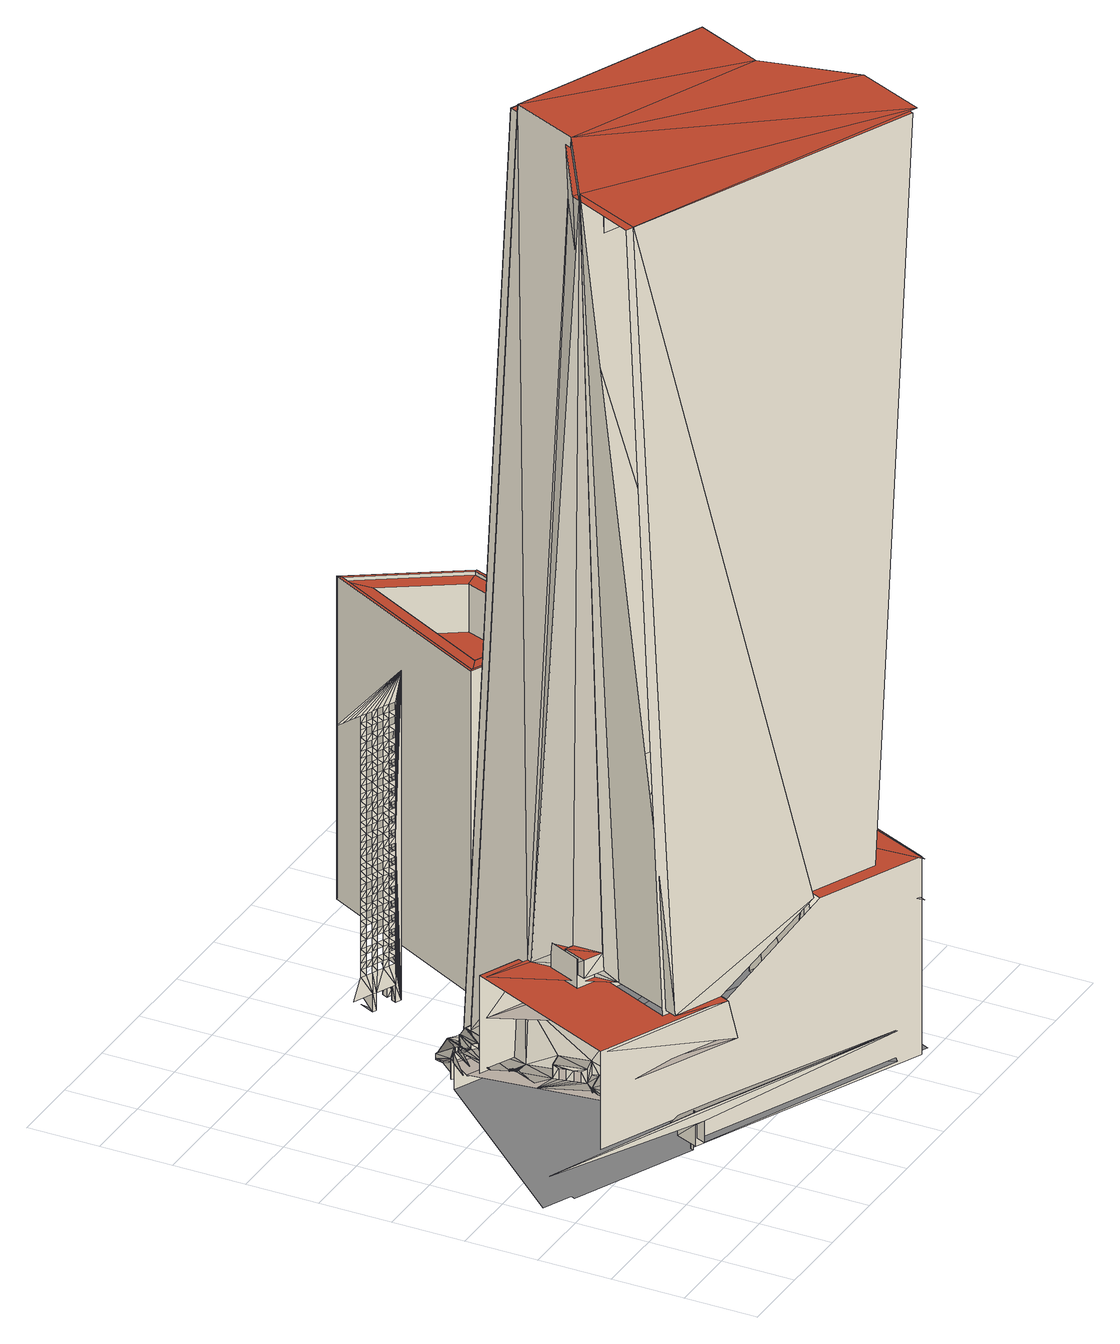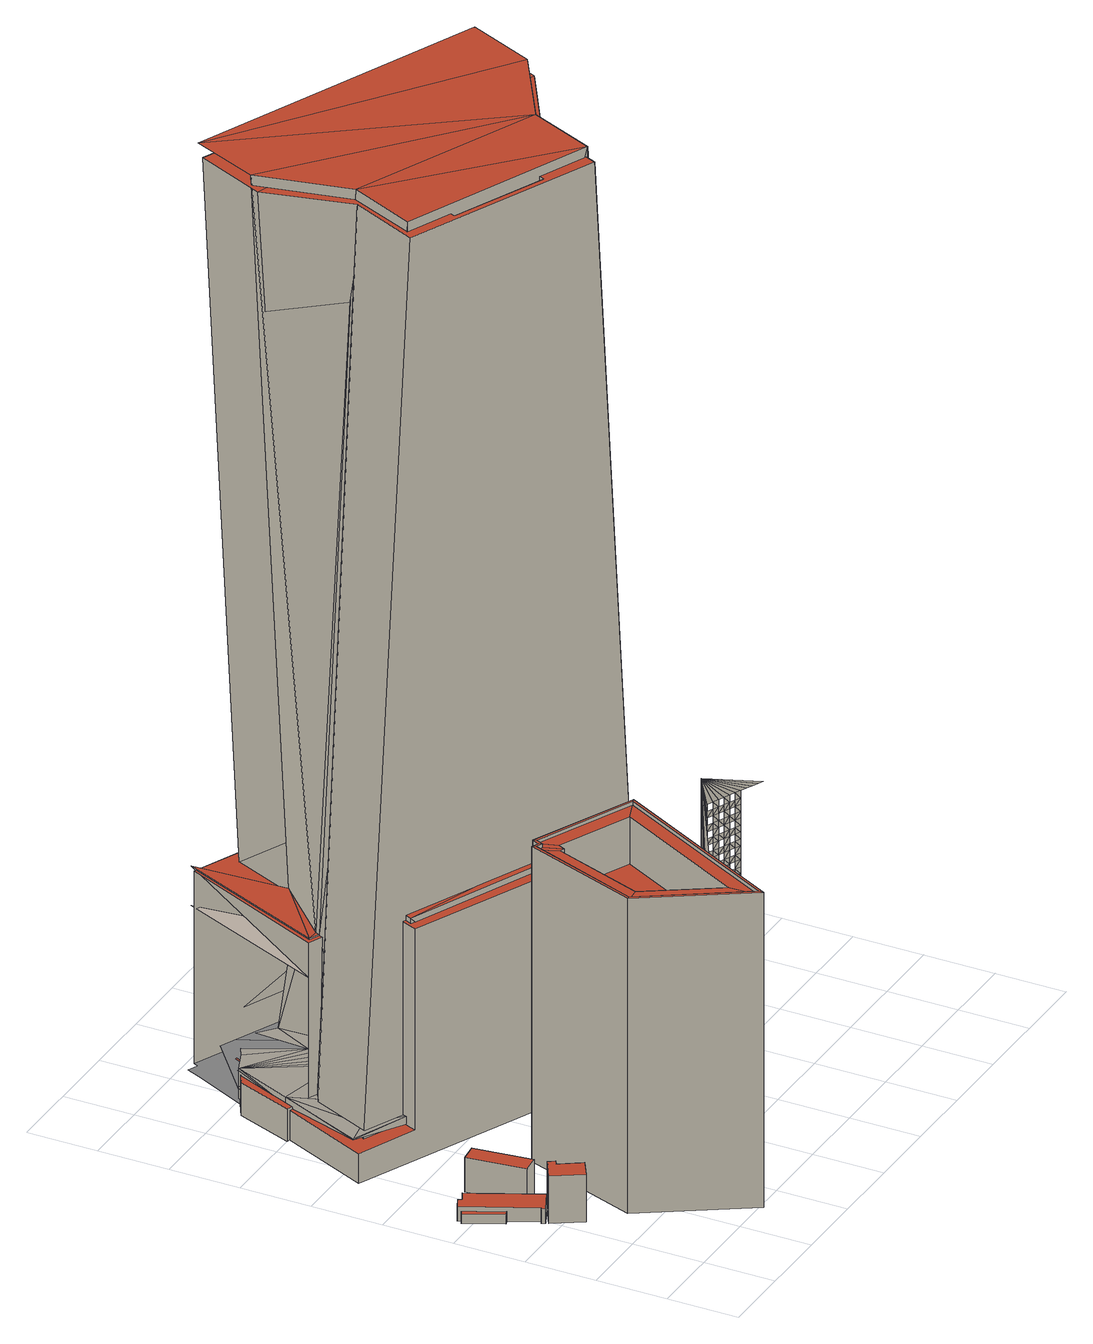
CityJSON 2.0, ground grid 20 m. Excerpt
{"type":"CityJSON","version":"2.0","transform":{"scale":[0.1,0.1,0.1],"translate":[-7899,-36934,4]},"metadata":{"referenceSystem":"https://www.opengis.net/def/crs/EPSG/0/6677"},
"CityObjects":{
"building1":{"type":"Building","attributes":{"class":9999,"usage":403,"measuredHeight":264.6,"storeysAboveGround":49,"storeysBelowGround":4,"prefecture":13,"city":13103,"footprintArea":6865.78,"fireproofType":1001,"coverageRatio":80,"floorAreaRatio":600,"surveyYear":2021,"urbanPlanType":21,"areaClassificationType":22,"landUseType":212,"districts":"10","detailedUsage":"1241","floodRisk_description":10,"floodRisk_rank":1,"floodRisk_depth":0.01,"floodRisk_adminType":2,"floodRisk_scale":2,"meshCode":"53394509"},"geometry":[{"type":"MultiSurface","lod":"2","boundaries":[[[0,1,2]],[[3,2,4]],[[5,6,7]],[[8,6,5]],[[9,10,11]],[[12,13,10]],[[14,15,16,17]],[[5,18,19]],[[12,10,9]],[[1,20,21]],[[22,23,24]],[[23,22,21]],[[23,25,24]],[[23,26,25]],[[23,27,26]],[[23,28,27]],[[23,29,28]],[[23,30,29]],[[23,31,30]],[[32,1,21]],[[33,34,35]],[[36,37,38]],[[39,36,38]],[[40,41,42]],[[40,42,43]],[[44,36,39]],[[40,43,45]],[[40,45,46]],[[39,47,44]],[[40,46,37]],[[48,47,39]],[[40,37,36]],[[48,49,47]],[[40,36,44]],[[50,49,48]],[[40,44,47]],[[51,49,50]],[[52,49,51]],[[40,47,49]],[[53,52,51]],[[40,49,52]],[[54,52,53]],[[40,52,54]],[[55,54,53]],[[13,56,57]],[[40,54,55]],[[55,31,23]],[[58,59,60]],[[34,4,61]],[[40,59,58]],[[60,62,63]],[[64,65,66]],[[60,67,62]],[[65,64,68]],[[68,64,69]],[[60,70,67]],[[69,63,68]],[[60,71,70]],[[68,63,72]],[[71,60,73]],[[63,62,72]],[[72,62,74]],[[60,59,73]],[[75,76,34]],[[62,67,74]],[[74,67,77]],[[20,23,21]],[[20,40,55]],[[67,70,77]],[[77,70,78]],[[70,71,78]],[[78,71,79]],[[71,80,79]],[[20,1,81]],[[2,1,32]],[[73,80,71]],[[80,73,82]],[[82,73,59]],[[77,83,84]],[[85,86,87]],[[83,77,78]],[[83,78,79]],[[83,79,80]],[[83,80,82]],[[20,55,23]],[[88,59,40]],[[89,84,83]],[[33,35,90]],[[89,91,84]],[[91,92,84]],[[90,35,93]],[[92,94,84]],[[94,95,84]],[[8,87,86]],[[88,40,20]],[[96,93,97]],[[97,98,96]],[[35,99,93]],[[82,59,100]],[[101,102,83]],[[83,102,89]],[[102,101,103]],[[104,95,105]],[[103,92,91]],[[103,101,106]],[[83,82,100]],[[103,107,92]],[[103,106,107]],[[107,106,108]],[[108,95,94]],[[108,106,95]],[[93,109,97]],[[90,93,96]],[[109,98,97]],[[98,90,96]],[[110,111,112,113,114,115,116,117,118,119,120,121]],[[99,35,122]],[[59,88,123]],[[124,125,105]],[[83,126,101]],[[88,20,81]],[[100,59,123]],[[101,127,106]],[[128,129,130]],[[131,129,128]],[[129,131,130]],[[128,124,132]],[[133,131,128]],[[130,131,134]],[[135,136,115,114]],[[128,132,137]],[[138,133,128]],[[139,124,105]],[[131,133,134]],[[139,132,124]],[[134,133,140]],[[128,137,141]],[[142,138,128]],[[106,127,95]],[[143,128,141]],[[144,142,128]],[[145,132,139]],[[133,138,140]],[[128,143,146]],[[147,144,128]],[[137,132,145]],[[140,138,148]],[[128,146,149]],[[150,147,128]],[[151,128,149]],[[152,150,128]],[[137,145,153]],[[151,154,128]],[[154,152,128]],[[138,155,148]],[[137,153,141]],[[142,155,138]],[[141,153,143]],[[142,144,155]],[[143,153,156]],[[155,144,157]],[[156,158,143]],[[144,147,157]],[[143,158,146]],[[157,147,159]],[[83,100,160]],[[146,158,161]],[[147,150,159]],[[146,161,149]],[[159,150,162]],[[163,149,161]],[[150,152,162]],[[164,165,81]],[[151,149,163]],[[162,152,166]],[[167,33,122]],[[168,151,163]],[[152,168,166]],[[154,151,168]],[[169,116,115,136]],[[154,168,152]],[[160,126,83]],[[170,33,90]],[[93,99,109]],[[126,88,81]],[[105,95,171]],[[13,172,173]],[[109,170,98]],[[101,126,127]],[[170,90,98]],[[75,34,61]],[[123,88,126]],[[171,139,105]],[[139,171,145]],[[145,171,153]],[[171,148,155]],[[171,156,153]],[[171,155,157]],[[99,170,109]],[[95,127,174]],[[171,158,156]],[[171,157,159]],[[171,161,158]],[[171,159,162]],[[123,160,100]],[[171,163,161]],[[171,162,166]],[[171,168,163]],[[171,166,168]],[[175,13,12]],[[160,123,126]],[[171,95,174]],[[85,87,21]],[[165,126,81]],[[165,164,176]],[[33,170,122]],[[167,122,177]],[[176,164,177]],[[178,179,180]],[[181,110,121,182,16,15,183,184]],[[185,180,148]],[[122,170,99]],[[127,126,165]],[[174,127,171]],[[186,187,169,136,135]],[[35,76,188]],[[119,189,190,120]],[[35,191,122]],[[178,192,179]],[[193,194,195]],[[127,165,171]],[[193,192,196]],[[186,135,114,113,197,198]],[[199,200,201]],[[202,199,201]],[[203,195,194]],[[185,148,171]],[[192,178,196]],[[176,171,165]],[[180,204,178]],[[205,193,196]],[[169,187,117,116]],[[205,194,193]],[[12,206,175]],[[207,205,196]],[[180,185,204]],[[178,207,196]],[[207,208,205]],[[208,209,205]],[[209,210,205]],[[210,211,205]],[[211,194,205]],[[200,202,201]],[[212,202,200]],[[207,178,208]],[[208,178,213]],[[213,214,208]],[[208,214,209]],[[215,216,217]],[[209,214,210]],[[210,214,218]],[[218,219,210]],[[210,219,220]],[[220,211,210]],[[221,216,203]],[[217,216,222]],[[203,194,223]],[[220,219,224]],[[211,220,224]],[[194,211,225]],[[226,32,21]],[[227,202,212]],[[215,227,212]],[[223,221,203]],[[222,216,221]],[[224,219,225]],[[225,211,224]],[[223,194,225]],[[204,213,178]],[[213,204,214]],[[214,204,218]],[[218,204,219]],[[228,221,223]],[[219,204,225]],[[215,229,227]],[[225,204,223]],[[223,230,228]],[[227,229,231]],[[223,204,230]],[[231,229,232]],[[233,231,232]],[[234,235,236,237]],[[229,238,232]],[[229,239,238]],[[240,230,204]],[[238,233,232]],[[185,240,204]],[[241,242,240]],[[191,177,122]],[[243,221,228]],[[176,244,171]],[[241,240,185]],[[242,241,245]],[[198,118,117,187,186]],[[217,222,246]],[[244,176,177]],[[221,247,222]],[[248,215,217]],[[230,249,228]],[[185,171,250]],[[215,248,229]],[[175,206,202]],[[251,230,240]],[[240,242,251]],[[239,252,238]],[[238,253,233]],[[254,239,229]],[[255,242,245]],[[249,243,228]],[[221,243,247]],[[256,241,185]],[[257,258,259,260,261]],[[245,241,262]],[[13,175,172]],[[222,247,246]],[[251,249,230]],[[217,246,263]],[[175,202,227]],[[250,171,244]],[[242,255,251]],[[252,253,238]],[[172,227,231]],[[248,217,263]],[[264,252,239]],[[233,172,231]],[[255,245,265]],[[112,111,266,267,268,269,270]],[[248,254,229]],[[254,264,239]],[[271,243,249]],[[262,241,256]],[[245,262,265]],[[247,243,272]],[[271,272,243]],[[185,250,256]],[[273,274,235,234]],[[249,251,271]],[[275,247,272]],[[272,271,275]],[[259,258,189,119,118,198,276,277]],[[264,253,252]],[[264,278,253]],[[279,233,253]],[[255,265,280]],[[281,173,172]],[[278,264,282]],[[282,264,254]],[[250,262,256]],[[191,35,188]],[[265,262,283]],[[177,191,284]],[[251,285,271]],[[286,262,250]],[[283,262,286]],[[265,283,280]],[[247,275,287]],[[275,271,287]],[[280,286,250]],[[283,286,280]],[[250,244,280]],[[177,284,244]],[[288,260,259,277]],[[237,236,289,290]],[[175,227,172]],[[247,291,246]],[[287,271,285]],[[172,233,279]],[[285,251,292]],[[255,293,251]],[[246,291,263]],[[247,287,294]],[[280,244,295]],[[278,296,253]],[[293,255,280]],[[291,248,263]],[[282,296,278]],[[254,297,282]],[[298,254,248]],[[292,287,285]],[[292,251,299]],[[294,287,292]],[[247,294,298]],[[300,279,253]],[[301,295,244]],[[295,293,280]],[[247,298,291]],[[293,299,251]],[[300,253,296]],[[244,302,301]],[[298,248,291]],[[294,292,303]],[[296,282,297]],[[235,197,270,269,304,305,306,307,289,236]],[[297,254,298]],[[302,244,284]],[[308,309,295]],[[277,310,311,288]],[[312,172,279]],[[309,299,295]],[[309,313,279]],[[292,299,303]],[[309,279,314]],[[301,308,295]],[[294,303,315]],[[295,299,293]],[[315,298,294]],[[308,313,309]],[[279,300,314]],[[313,312,279]],[[309,314,299]],[[302,308,301]],[[316,172,312]],[[303,314,300]],[[303,300,315]],[[303,299,314]],[[315,300,296]],[[317,308,302]],[[297,315,296]],[[317,313,308]],[[315,297,298]],[[313,316,312]],[[290,289,307,318]],[[316,313,317]],[[319,320,274,273]],[[321,322,323,183,15,14,324,325,326,261,260,288,311,327,328,329,330,331,332,333]],[[311,310,334,335,327]],[[284,191,336]],[[337,338,320,319,339]],[[318,307,306,340]],[[341,339,319,273,234,237,290,318,340,342,343,344,345,346,347]],[[348,191,188]],[[281,172,349]],[[305,304,350,351,276,198,197,235,274,320,338,352,353,354]],[[355,356,341,357]],[[357,341,347,358]],[[359,360,361]],[[302,284,362]],[[363,172,316]],[[340,306,305,342]],[[191,348,336]],[[364,360,359]],[[302,365,317]],[[366,359,361]],[[367,361,360]],[[368,367,360]],[[317,365,316]],[[369,359,366]],[[355,357,358,370]],[[361,367,366]],[[181,184,371,372,373,374,268,267]],[[346,345,375,337,339,341,356]],[[369,366,376]],[[369,377,359]],[[376,366,367]],[[377,364,359]],[[370,346,356,355]],[[378,369,376]],[[379,376,367]],[[379,367,380]],[[381,376,379]],[[358,347,346,370]],[[349,172,382]],[[375,352,338,337]],[[377,369,378]],[[383,376,381]],[[342,305,354,343]],[[384,385,367]],[[343,354,353,344]],[[383,381,386]],[[387,284,336]],[[378,376,388]],[[383,388,376]],[[383,386,389]],[[364,390,391]],[[392,393,394]],[[380,367,395]],[[378,388,396]],[[335,334,397,398]],[[399,378,396]],[[386,380,395]],[[400,388,383]],[[399,377,378]],[[396,388,401]],[[401,399,396]],[[401,400,402]],[[385,395,367]],[[400,401,388]],[[389,386,395]],[[172,403,382]],[[404,405,406,397,334,310,277,276,351]],[[407,364,377]],[[403,172,408]],[[402,389,395]],[[350,304,374,373]],[[409,348,393]],[[344,353,352,375,345]],[[402,395,401]],[[387,362,284]],[[408,172,363]],[[302,362,365]],[[348,409,336]],[[316,365,363]],[[392,394,390]],[[399,410,377]],[[401,411,399]],[[407,390,364]],[[392,409,393]],[[412,413,332,331]],[[401,395,414]],[[415,349,382]],[[336,409,416]],[[377,410,407]],[[372,417,418,350,373]],[[419,420,395]],[[421,420,419]],[[420,421,422]],[[415,423,422]],[[387,336,416]],[[411,410,399]],[[414,411,401]],[[424,425,426,427,418,417,428,429,430,431,432,413,412]],[[398,433,434,328,327,335]],[[435,415,382]],[[409,392,416]],[[390,407,436]],[[416,392,436]],[[395,420,414]],[[423,420,422]],[[423,415,435]],[[410,436,407]],[[392,390,436]],[[424,412,331,330]],[[371,428,417,372]],[[437,435,382]],[[403,437,382]],[[438,435,437]],[[439,437,403]],[[440,438,437]],[[440,437,439]],[[423,435,420]],[[441,416,436]],[[420,435,438]],[[442,439,403]],[[440,439,442]],[[387,416,441]],[[410,441,436]],[[408,443,444]],[[445,362,446]],[[447,442,403]],[[351,350,418,427,448,404]],[[449,440,442]],[[329,450,451,425,424,330]],[[452,403,408]],[[453,408,444]],[[363,443,408]],[[445,365,362]],[[441,410,411]],[[441,362,387]],[[425,451,454,426]],[[411,414,441]],[[449,442,447]],[[447,403,455]],[[438,456,420]],[[443,363,457]],[[458,440,449]],[[363,445,457]],[[362,441,446]],[[456,438,440]],[[365,445,363]],[[455,403,459]],[[408,453,452]],[[441,445,446]],[[426,454,448,427]],[[456,444,443]],[[460,403,452]],[[397,406,433,398]],[[458,456,440]],[[459,403,461]],[[453,444,456]],[[420,462,414]],[[460,463,403]],[[464,458,455]],[[461,403,463]],[[464,455,459]],[[450,434,433,406,405,454,451]],[[464,456,458]],[[462,443,457]],[[457,445,462]],[[453,456,465]],[[465,463,460]],[[448,454,405,404]],[[466,456,464]],[[467,441,414]],[[420,456,462]],[[463,466,461]],[[463,465,456]],[[466,463,456]],[[441,467,445]],[[456,443,462]],[[434,450,329,328]],[[414,462,467]],[[462,445,467]]],"semantics":{"surfaces":[{"type":"OuterCeilingSurface"},{"type":"WallSurface"},{"type":"OuterFloorSurface"},{"type":"RoofSurface"},{"type":"GroundSurface"}],"values":[0,1,1,1,1,0,1,1,1,1,2,2,2,2,2,2,2,2,2,1,1,1,1,2,2,1,2,2,1,2,1,2,1,2,1,2,1,1,2,1,2,1,2,1,1,1,2,2,3,2,2,1,2,1,1,2,1,2,1,2,1,1,2,1,1,1,1,1,1,1,1,1,1,1,0,1,1,1,2,2,2,2,2,2,1,2,2,1,2,2,1,2,2,1,2,1,1,1,1,1,1,1,2,1,1,2,1,1,1,1,1,3,1,1,0,3,1,2,1,1,1,1,2,1,2,1,2,2,1,1,2,2,1,1,1,1,2,2,1,2,2,1,1,2,2,1,1,2,2,2,2,1,2,2,1,1,1,1,1,1,1,1,1,1,1,2,1,1,1,1,1,1,0,1,1,3,1,1,1,1,1,1,1,3,1,2,1,1,2,0,1,1,2,2,2,2,2,2,1,1,2,2,2,2,1,2,2,2,2,0,1,2,2,1,0,1,3,1,1,1,2,1,1,1,3,3,1,1,1,1,1,2,1,1,0,2,2,1,1,2,2,1,1,0,2,2,1,2,2,2,2,1,1,1,1,1,1,1,2,1,1,1,1,2,1,2,2,1,2,1,1,1,1,1,2,1,1,2,2,2,2,2,1,2,1,2,2,1,2,1,4,1,1,1,1,1,1,2,1,1,1,1,2,1,2,1,2,2,2,2,1,0,1,2,0,1,0,2,2,1,1,1,2,1,2,1,2,0,2,2,1,1,2,0,4,2,1,1,0,2,1,2,1,2,2,1,1,1,2,1,1,1,4,2,4,1,1,1,3,2,1,1,1,2,2,1,2,1,1,2,1,1,1,1,2,2,4,1,2,2,1,2,4,2,2,4,1,1,2,1,2,1,4,2,2,2,2,4,1,2,2,4,3,1,1,2,1,4,2,1,1,1,2,2,2,1,2,4,1,1,1,4,1,1,1,1,1,1,1,1,1,1,1,1,4,1,3,1,1,3,3,4,3,1,1,1,1,4,1,3,1,3,1,2,2,1,1,3,2,3,3,1,1,1,0,1,2,1,1,1,1,4,1,1,1,1,2,1,1,3,2,1,1,0,3,2,1,3,1,2,1,1,1,2,1,2,1,2,4,1,0,4,2,1,1,1,2,1,4,3,1,1,1,1,2,0,3,1,2,4,1,1,1,1,1,1,1,1,1,2,3,1,4,3,0,1,1,1,4,1,1,1,1,1,1,1,1,0,0,1,1,1,1,1,1,1,1,1,4,1,1,1,4,1,1,1,1,1,1,2,1,4,0,1,1,1,1,0,1,4,1,2,1,0,4,1,1,4,1,1,4,1,4,1,3,1,0,1,1,1,1,1,2,0,1,1,1,2,0,1,1,1]}}]},
"building2":{"type":"Building","attributes":{"class":9999,"usage":401,"measuredHeight":98.4,"storeysAboveGround":21,"storeysBelowGround":0,"prefecture":13,"city":13103,"footprintArea":1985.17,"fireproofType":1001,"coverageRatio":80,"floorAreaRatio":600,"surveyYear":2021,"urbanPlanType":21,"areaClassificationType":22,"landUseType":212,"districts":"10","detailedUsage":"1210","floodRisk_description":10,"floodRisk_rank":1,"floodRisk_depth":0.08,"floodRisk_adminType":2,"floodRisk_scale":2,"meshCode":"53394509"},"geometry":[{"type":"MultiSurface","lod":"2","boundaries":[[[468,469,470]],[[471,472,473]],[[474,475,476]],[[477,478,479]],[[480,481,482]],[[483,484,485]],[[486,487,488]],[[489,490,491]],[[492,493,494]],[[495,496,497]],[[498,499,500]],[[501,502,503]],[[504,505,506]],[[507,508,509]],[[510,511,512]],[[513,514,515]],[[516,517,518]],[[519,520,521]],[[522,523,524]],[[525,526,527]],[[528,529,472]],[[478,474,479]],[[481,477,482]],[[485,530,480]],[[487,531,483]],[[490,486,488]],[[493,489,491]],[[496,492,494]],[[532,497,499]],[[503,498,500]],[[505,533,501]],[[534,506,508]],[[511,509,512]],[[514,535,510]],[[536,515,517]],[[520,518,521]],[[523,519,524]],[[526,522,527]],[[529,537,525]],[[475,474,538]],[[478,477,539]],[[481,480,530]],[[484,483,531]],[[487,486,540]],[[490,489,541]],[[493,492,542]],[[496,495,543]],[[499,498,532]],[[502,501,533]],[[505,504,544]],[[508,507,534]],[[511,510,535]],[[514,513,545]],[[517,516,536]],[[520,519,546]],[[523,522,547]],[[526,525,537]],[[529,528,548]],[[478,538,474]],[[481,539,477]],[[484,530,485]],[[540,531,487]],[[541,486,490]],[[542,489,493]],[[543,492,496]],[[532,495,497]],[[502,498,503]],[[544,533,505]],[[534,504,506]],[[511,507,509]],[[545,535,514]],[[536,513,515]],[[520,516,518]],[[523,546,519]],[[526,547,522]],[[548,537,529]],[[468,470,549]],[[471,528,472]],[[550,538,478]],[[481,551,539]],[[552,530,484]],[[540,553,531]],[[554,486,541]],[[542,555,489]],[[543,556,492]],[[532,557,495]],[[558,498,502]],[[544,559,533]],[[560,504,534]],[[561,507,511]],[[545,562,535]],[[536,563,513]],[[564,516,520]],[[523,565,546]],[[526,566,547]],[[548,567,537]],[[468,549,568]],[[550,569,538]],[[570,551,481]],[[552,571,530]],[[572,553,540]],[[554,573,486]],[[574,555,542]],[[575,556,543]],[[576,557,532]],[[558,577,498]],[[578,559,544]],[[560,579,504]],[[561,580,507]],[[581,562,545]],[[582,563,536]],[[564,583,516]],[[584,565,523]],[[585,566,526]],[[586,567,548]],[[471,587,528]],[[468,568,476]],[[588,587,471]],[[569,589,590]],[[551,591,550]],[[571,592,570]],[[593,552,553]],[[594,572,573]],[[595,554,555]],[[556,596,574]],[[597,575,557]],[[577,598,576]],[[559,599,558]],[[579,600,578]],[[601,560,580]],[[562,602,561]],[[563,603,581]],[[583,604,582]],[[565,605,564]],[[606,584,566]],[[567,607,585]],[[608,586,587]],[[591,569,550]],[[592,551,570]],[[609,571,552]],[[610,553,572]],[[554,594,573]],[[596,555,574]],[[575,611,556]],[[598,557,576]],[[599,577,558]],[[578,612,559]],[[560,613,579]],[[602,580,561]],[[581,614,562]],[[604,563,582]],[[605,583,564]],[[584,615,565]],[[585,606,566]],[[586,616,567]],[[617,471,618]],[[471,617,588]],[[588,608,587]],[[591,619,569]],[[592,620,551]],[[609,621,571]],[[610,593,553]],[[622,594,554]],[[596,595,555]],[[623,611,575]],[[598,597,557]],[[599,624,577]],[[600,612,578]],[[625,613,560]],[[602,601,580]],[[603,614,581]],[[604,626,563]],[[605,627,583]],[[628,615,584]],[[607,606,585]],[[629,616,586]],[[589,569,619]],[[591,551,620]],[[592,571,621]],[[552,593,609]],[[572,594,610]],[[554,595,622]],[[596,556,611]],[[575,597,623]],[[598,577,624]],[[599,559,612]],[[600,579,613]],[[560,601,625]],[[602,562,614]],[[603,563,626]],[[604,583,627]],[[605,565,615]],[[584,606,628]],[[607,567,616]],[[586,608,629]],[[468,476,475]],[[471,630,618]],[[631,617,618]],[[588,632,608]],[[633,619,591]],[[592,634,620]],[[609,635,621]],[[636,593,610]],[[622,637,594]],[[638,595,596]],[[623,639,611]],[[598,640,597]],[[641,624,599]],[[600,642,612]],[[643,613,625]],[[644,601,602]],[[603,645,614]],[[646,626,604]],[[647,627,605]],[[628,648,615]],[[649,606,607]],[[650,616,629]],[[468,475,590]],[[633,651,619]],[[652,634,592]],[[653,635,609]],[[636,654,593]],[[655,637,622]],[[638,656,595]],[[657,639,623]],[[658,640,598]],[[641,659,624]],[[660,642,600]],[[643,661,613]],[[644,662,601]],[[663,645,603]],[[646,664,626]],[[647,665,627]],[[666,648,628]],[[649,667,606]],[[650,668,616]],[[468,590,589]],[[669,632,588]],[[651,670,671]],[[634,672,633]],[[673,652,635]],[[674,653,654]],[[637,675,636]],[[676,655,656]],[[639,677,638]],[[678,657,640]],[[679,658,659]],[[680,641,642]],[[681,660,661]],[[662,682,643]],[[645,683,644]],[[684,663,664]],[[665,685,646]],[[686,647,648]],[[687,666,667]],[[668,688,649]],[[632,689,650]],[[672,651,633]],[[652,690,634]],[[653,673,635]],[[636,674,654]],[[691,637,655]],[[677,656,638]],[[657,692,639]],[[693,640,658]],[[641,679,659]],[[660,680,642]],[[682,661,643]],[[683,662,644]],[[663,694,645]],[[685,664,646]],[[695,665,647]],[[666,686,648]],[[688,667,649]],[[689,668,650]],[[670,651,696]],[[672,634,690]],[[652,673,697]],[[653,674,698]],[[675,637,699]],[[655,676,691]],[[677,639,692]],[[657,678,700]],[[658,679,693]],[[641,680,701]],[[660,681,702]],[[682,662,703]],[[683,645,694]],[[663,684,704]],[[685,665,705]],[[647,686,695]],[[666,687,706]],[[688,668,707]],[[689,632,708]],[[672,696,651]],[[697,690,652]],[[698,673,653]],[[675,674,636]],[[691,699,637]],[[677,676,656]],[[700,692,657]],[[693,678,640]],[[701,679,641]],[[702,680,660]],[[682,681,661]],[[683,703,662]],[[704,694,663]],[[685,684,664]],[[695,705,665]],[[706,686,666]],[[688,687,667]],[[689,707,668]],[[468,589,671]],[[669,708,632]],[[588,709,669]],[[710,696,672]],[[711,690,697]],[[712,673,698]],[[675,713,674]],[[714,699,691]],[[715,676,677]],[[700,716,692]],[[717,678,693]],[[701,718,679]],[[702,719,680]],[[720,681,682]],[[721,703,683]],[[704,722,694]],[[723,684,685]],[[724,705,695]],[[706,725,686]],[[726,687,688]],[[727,707,689]],[[468,671,670]],[[710,728,696]],[[711,729,690]],[[712,730,673]],[[731,713,675]],[[714,732,699]],[[715,733,676]],[[734,716,700]],[[717,735,678]],[[736,718,701]],[[737,719,702]],[[720,738,681]],[[721,739,703]],[[740,722,704]],[[723,741,684]],[[724,742,705]],[[743,725,706]],[[726,744,687]],[[727,745,707]],[[669,746,708]],[[588,747,709]],[[468,670,748]],[[709,749,669]],[[728,468,748]],[[468,728,710]],[[468,710,729]],[[468,729,711]],[[468,711,730]],[[468,730,712]],[[468,712,713]],[[468,713,731]],[[468,731,732]],[[468,732,714]],[[468,714,733]],[[468,733,715]],[[468,715,716]],[[468,716,734]],[[468,734,735]],[[468,735,717]],[[468,717,718]],[[468,718,736]],[[468,736,719]],[[750,719,737]],[[750,737,738]],[[750,738,720]],[[750,720,739]],[[750,739,721]],[[750,721,722]],[[750,722,740]],[[750,740,741]],[[750,741,723]],[[750,723,742]],[[750,742,724]],[[750,724,725]],[[750,725,743]],[[750,743,744]],[[750,744,726]],[[750,726,745]],[[750,745,727]],[[750,727,746]],[[750,746,669]],[[750,669,749]],[[709,751,749]],[[468,719,750]],[[752,749,751]],[[752,750,749]],[[709,753,751]],[[751,753,752]],[[750,754,468]],[[755,753,709]],[[750,756,757]],[[755,756,750]],[[750,758,755]],[[757,759,750]],[[750,759,760]],[[750,760,761]],[[750,761,762]],[[750,762,763]],[[750,763,764]],[[750,764,765]],[[750,765,766]],[[750,766,767]],[[750,767,768]],[[750,768,769]],[[750,769,770]],[[750,770,771]],[[750,771,772]],[[750,772,773]],[[750,773,774]],[[750,774,754]],[[468,754,775]],[[468,775,776]],[[468,776,777]],[[468,777,778]],[[468,778,779]],[[468,779,780]],[[468,780,781]],[[468,781,782]],[[468,782,783]],[[784,468,785]],[[468,783,785]],[[786,750,752]],[[787,709,747]],[[753,755,758]],[[709,787,755]],[[752,753,786]],[[750,788,758]],[[789,747,790]],[[757,791,792]],[[757,792,759]],[[747,793,790]],[[794,468,784]],[[788,753,758]],[[787,756,755]],[[786,753,789]],[[789,790,786]],[[789,753,788]],[[793,786,790]],[[757,795,791]],[[789,787,747]],[[796,750,786]],[[797,793,747]],[[798,759,792]],[[799,761,760]],[[800,763,762]],[[801,765,764]],[[802,767,766]],[[803,769,768]],[[804,771,770]],[[805,773,772]],[[806,754,774]],[[807,776,775]],[[808,778,777]],[[809,780,779]],[[810,782,781]],[[811,785,783]],[[750,812,788]],[[787,789,788]],[[759,798,813]],[[761,799,814]],[[763,800,815]],[[765,801,816]],[[767,802,817]],[[769,803,818]],[[771,804,819]],[[773,805,820]],[[754,806,821]],[[776,807,822]],[[778,808,823]],[[780,809,824]],[[782,810,825]],[[785,811,826]],[[827,756,787]],[[796,786,793]],[[797,828,793]],[[829,750,796]],[[788,812,787]],[[793,828,796]],[[828,797,827]],[[750,830,812]],[[831,795,757]],[[795,832,798]],[[798,833,813]],[[813,834,799]],[[799,835,814]],[[803,836,818]],[[802,837,817]],[[825,838,811]],[[839,794,826]],[[840,807,821]],[[841,821,806]],[[842,806,820]],[[843,820,805]],[[844,805,819]],[[845,819,804]],[[845,804,818]],[[846,826,811]],[[847,825,810]],[[847,810,824]],[[848,824,809]],[[849,809,823]],[[849,823,808]],[[850,808,822]],[[851,822,807]],[[817,837,803]],[[827,787,812]],[[827,852,756]],[[851,850,822]],[[853,849,808]],[[847,838,825]],[[798,832,833]],[[813,833,834]],[[799,834,835]],[[836,803,837]],[[818,836,854]],[[818,854,845]],[[811,838,846]],[[794,839,855]],[[839,826,846]],[[807,840,851]],[[840,821,841]],[[841,806,842]],[[842,820,843]],[[843,805,844]],[[844,819,845]],[[847,824,856]],[[856,824,848]],[[848,809,849]],[[853,808,850]],[[828,827,812]],[[814,857,800]],[[800,857,815]],[[815,857,801]],[[816,858,802]],[[858,816,801]],[[814,835,857]],[[802,858,837]],[[831,832,795]],[[830,828,812]]],"semantics":{"surfaces":[{"type":"WallSurface"},{"type":"GroundSurface"},{"type":"OuterCeilingSurface"},{"type":"OuterFloorSurface"}],"values":[0,0,0,0,0,0,0,0,0,0,0,0,0,0,0,0,0,0,0,0,0,0,0,0,0,0,0,0,0,0,0,0,0,0,0,0,0,0,0,0,0,0,0,0,0,0,0,0,0,0,0,0,0,0,0,0,0,0,0,0,0,0,0,0,0,0,0,0,0,0,0,0,0,0,0,0,0,0,0,0,0,0,0,0,0,0,0,0,0,0,0,0,0,0,0,0,0,0,0,0,0,0,0,0,0,0,0,0,0,0,0,0,0,0,0,0,0,0,0,0,0,0,0,0,0,0,0,0,0,0,0,0,0,0,0,0,0,0,0,0,0,0,0,0,0,0,0,0,0,0,0,0,0,0,0,0,0,0,0,0,0,0,0,0,0,0,0,0,0,0,0,0,0,0,0,0,0,0,0,0,0,0,0,0,0,0,0,0,0,0,0,0,0,0,0,0,0,1,0,0,0,0,0,0,0,0,0,0,0,0,0,0,0,0,0,0,0,0,0,0,0,0,0,0,0,0,0,0,0,0,0,0,0,0,0,0,0,0,0,0,0,0,0,0,0,0,0,0,0,0,0,0,0,0,0,0,0,0,0,0,0,0,0,0,0,0,0,0,0,0,0,0,0,0,0,0,0,0,0,0,0,0,0,0,0,0,0,0,0,0,0,0,0,0,0,0,0,0,0,0,0,0,0,0,0,0,0,0,0,0,0,0,0,0,2,0,0,0,0,0,0,0,0,0,0,0,0,0,0,0,0,0,0,0,0,0,0,0,0,0,0,0,0,0,0,0,0,0,0,0,0,0,0,2,0,0,0,0,0,0,0,0,0,0,0,0,0,0,0,0,0,0,0,0,0,0,0,0,0,0,0,0,0,0,0,0,0,0,0,0,0,0,0,0,0,0,0,1,1,0,0,0,0,0,0,0,0,0,0,0,0,0,0,0,0,0,0,0,0,0,0,0,0,0,0,0,0,0,0,0,0,0,0,0,1,2,0,2,0,0,0,0,0,0,0,3,0,0,0,3,1,0,0,1,0,0,0,0,0,0,0,0,0,0,0,0,0,0,0,0,0,0,0,0,0,0,0,0,0,0,0,0,0,0,0,0,1,0,1,0,0,0,0,0,0,0,0,0,0,0,0,0,0,0,0,0,0,0,0,0,0,0,0,0,0,0,0,0,0,0,0,0,0,0,0,0,0,0,0,0,0,0,0,0,0,0,0,0,0,0,0,0,0,0,0,0,0,0,0,0,0,3]}}]},
"building3":{"type":"Building","attributes":{"class":9999,"usage":401,"measuredHeight":88.7,"storeysAboveGround":17,"storeysBelowGround":2,"prefecture":13,"city":13103,"footprintArea":1288.52,"fireproofType":1001,"coverageRatio":80,"floorAreaRatio":600,"surveyYear":2021,"urbanPlanType":21,"areaClassificationType":22,"landUseType":212,"districts":"10","detailedUsage":"1210","floodRisk_description":10,"floodRisk_rank":1,"floodRisk_depth":0.01,"floodRisk_adminType":2,"floodRisk_scale":2,"meshCode":"53394509"},"geometry":[{"type":"Solid","lod":"2","boundaries":[[[[859,860,861,862,863,864]],[[865,866,867,868]],[[869,870,867,866]],[[871,872,873,874,875,876]],[[877,878,879,880]],[[881,882,883,884]],[[885,886,887,888]],[[889,890,891,892]],[[869,893,894,870]],[[885,892,891,886]],[[884,883,894,893]],[[877,888,887,878]],[[880,879,890,889]],[[865,868,882,881]],[[883,889,892,894]],[[861,860,893,869]],[[878,873,872,879]],[[864,863,865,881]],[[884,893,860,859]],[[891,876,875,886]],[[894,892,885,870]],[[859,864,881,884]],[[862,861,869,866]],[[887,874,873,878]],[[886,875,874,887]],[[870,885,888,867]],[[868,877,880,882]],[[863,862,866,865]],[[882,880,889,883]],[[879,872,871,890]],[[890,871,876,891]],[[867,888,877,868]]]],"semantics":{"surfaces":[{"type":"GroundSurface"},{"type":"RoofSurface"},{"type":"WallSurface"}],"values":[[0,1,1,1,1,1,1,1,1,1,1,1,1,1,2,2,2,2,2,2,2,2,2,2,2,2,2,2,2,2,2,2]]}}]},
"building4":{"type":"Building","attributes":{"class":9999,"usage":461,"measuredHeight":-9999,"storeysAboveGround":9999,"storeysBelowGround":9999,"prefecture":13,"city":13103,"footprintArea":-9999,"fireproofType":1011,"coverageRatio":80,"floorAreaRatio":700,"surveyYear":1,"urbanPlanType":21,"areaClassificationType":22,"landUseType":224,"districts":"10","detailedUsage":"0","floodRisk_description":10,"floodRisk_rank":1,"floodRisk_depth":0.2,"floodRisk_adminType":2,"floodRisk_scale":2,"meshCode":"53394509"},"geometry":[{"type":"Solid","lod":"2","boundaries":[[[[895,896,897,898]],[[899,900,901,902]],[[897,896,899,902]],[[898,897,902,901]],[[895,898,901,900]],[[896,895,900,899]]]],"semantics":{"surfaces":[{"type":"GroundSurface"},{"type":"RoofSurface"},{"type":"WallSurface"}],"values":[[0,1,2,2,2,2]]}}]},
"building5":{"type":"Building","attributes":{"class":9999,"usage":461,"measuredHeight":13.9,"storeysAboveGround":9999,"storeysBelowGround":9999,"prefecture":13,"city":13103,"footprintArea":-9999,"fireproofType":1011,"coverageRatio":80,"floorAreaRatio":700,"surveyYear":1,"urbanPlanType":21,"areaClassificationType":22,"landUseType":224,"districts":"10","detailedUsage":"0","floodRisk_description":10,"floodRisk_rank":1,"floodRisk_depth":0.41,"floodRisk_adminType":2,"floodRisk_scale":2,"meshCode":"53394509"},"geometry":[{"type":"Solid","lod":"2","boundaries":[[[[903,904,905,906,907,908,909,910]],[[911,912,913,914,915]],[[916,917,918,919,920,921]],[[916,921,912,903,910]],[[905,904,911,915]],[[910,909,917,916]],[[906,905,915,914]],[[921,920,913,912]],[[919,907,906,914,913,920]],[[909,908,918,917]],[[904,903,912,911]],[[908,907,919,918]]]],"semantics":{"surfaces":[{"type":"GroundSurface"},{"type":"RoofSurface"},{"type":"WallSurface"}],"values":[[0,1,1,2,2,2,2,2,2,2,2,2]]}}]},
"building6":{"type":"Building","attributes":{"class":3002,"usage":461,"measuredHeight":3.8,"storeysAboveGround":9999,"storeysBelowGround":9999,"prefecture":13,"city":13103,"footprintArea":-9999,"fireproofType":1011,"coverageRatio":80,"floorAreaRatio":700,"surveyYear":1,"urbanPlanType":21,"areaClassificationType":22,"landUseType":224,"districts":"10","detailedUsage":"0","floodRisk_description":10,"floodRisk_rank":1,"floodRisk_depth":0.41,"floodRisk_adminType":2,"floodRisk_scale":2,"meshCode":"53394509"},"geometry":[{"type":"Solid","lod":"2","boundaries":[[[[922,923,924,925,926,927,928,929,930,931,932,933]],[[934,935,936,937]],[[938,939,940,941,942,943,944,945]],[[934,922,933,938,945,926,925,935]],[[931,930,941,940]],[[927,926,945,944]],[[929,928,943,942]],[[930,929,942,941]],[[928,927,944,943]],[[924,923,937,936]],[[925,924,936,935]],[[932,931,940,939]],[[933,932,939,938]],[[923,922,934,937]]]],"semantics":{"surfaces":[{"type":"GroundSurface"},{"type":"RoofSurface"},{"type":"WallSurface"}],"values":[[0,1,1,2,2,2,2,2,2,2,2,2,2,2]]}}]}
},
"vertices":[
[265,370,281],[409,330,281],[553,238,281],[176,401,397],[525,250,397],[425,291,121],[426,294,128],[425,291,128],[426,294,121],[452,351,28],[426,290,88],[426,290,28],[452,351,86],[452,278,88],[443,304,4],[446,312,4],[446,312,106],[443,304,106],[7,472,114],[946,66,114],[478,477,118],[418,327,114],[383,431,114],[478,476,114],[384,433,114],[385,435,114],[385,437,114],[386,439,114],[386,441,114],[386,443,114],[386,445,114],[386,447,114],[564,263,281],[482,527,397],[403,333,397],[364,574,2678],[408,509,118],[407,511,118],[408,509,114],[410,508,114],[418,503,118],[402,519,118],[403,517,118],[404,515,118],[410,508,118],[405,514,118],[406,512,118],[411,507,118],[411,507,114],[413,505,118],[413,505,114],[415,504,114],[415,504,118],[416,503,114],[416,503,118],[418,503,114],[1012,36,114],[4,472,114],[400,530,118],[424,571,118],[400,542,118],[536,276,397],[414,567,118],[412,565,118],[409,562,118],[409,562,114],[407,561,118],[416,568,118],[410,564,114],[410,564,118],[418,569,118],[420,570,118],[412,565,114],[422,570,118],[414,567,114],[804,159,566],[282,385,2678],[416,568,114],[418,569,114],[420,570,114],[422,570,114],[488,525,281],[424,571,114],[444,595,114],[369,693,114],[363,327,114],[182,400,114],[1012,40,114],[496,521,118],[441,610,114],[479,567,423],[437,628,114],[434,647,114],[476,568,474],[430,665,114],[427,680,114],[422,591,423],[422,591,474],[451,658,423],[473,648,474],[487,583,114],[444,595,153],[441,610,144],[437,628,144],[388,710,114],[415,771,114],[427,680,153],[434,647,144],[430,665,144],[451,658,474],[549,266,384],[564,300,384],[408,369,384],[503,582,384],[504,583,384],[431,615,384],[472,708,384],[513,690,384],[494,799,384],[496,803,384],[379,855,384],[188,427,384],[473,763,397],[487,583,118],[415,771,120],[398,732,115],[485,603,153],[472,688,153],[407,791,120],[408,790,120],[408,790,114],[409,790,120],[415,772,120],[410,789,120],[409,790,114],[501,584,467],[431,615,467],[416,774,120],[411,788,120],[415,772,114],[410,789,114],[416,775,120],[412,787,120],[416,776,120],[413,786,120],[416,774,114],[416,777,120],[414,785,120],[411,788,114],[416,779,120],[415,784,120],[416,780,120],[415,783,120],[416,775,114],[416,781,120],[412,787,114],[416,776,114],[413,786,114],[416,777,114],[414,785,114],[484,603,114],[416,779,114],[415,784,114],[416,780,114],[360,826,281],[467,766,281],[415,783,114],[360,826,397],[416,781,114],[472,708,467],[476,647,423],[458,769,114],[664,768,28],[452,278,28],[470,688,114],[664,768,86],[472,778,281],[478,775,397],[434,928,114],[408,868,122],[394,834,114],[816,147,563],[188,427,106],[1107,18,3],[1107,18,563],[473,908,114],[532,603,467],[517,688,467],[1105,29,2678],[481,809,106],[379,855,106],[596,716,2678],[411,874,123],[414,920,127],[434,942,114],[385,886,114],[428,915,127],[387,605,2650],[610,740,2650],[382,902,86],[427,952,114],[427,952,86],[428,951,86],[430,947,114],[460,920,114],[424,931,128],[389,896,86],[434,928,128],[435,929,128],[435,930,128],[436,931,128],[434,942,128],[428,951,114],[435,929,114],[435,930,114],[428,951,128],[430,947,128],[430,949,128],[436,931,114],[437,932,114],[437,932,128],[441,937,128],[441,940,128],[441,937,114],[441,936,128],[441,936,114],[969,88,114],[440,965,86],[442,938,114],[443,968,85],[461,922,114],[440,965,28],[443,968,28],[451,960,28],[478,565,2510],[478,565,2650],[680,475,2650],[680,475,2510],[451,960,73],[445,965,84],[460,920,128],[473,908,128],[463,921,128],[483,984,85],[542,963,114],[473,911,128],[500,1006,101],[500,1004,104],[507,1042,46],[501,968,85],[540,962,114],[512,980,114],[502,1018,33],[502,1018,28],[507,1042,33],[513,978,114],[526,968,114],[436,954,106],[527,913,106],[527,913,93],[527,913,4],[436,954,4],[526,968,128],[510,1038,48],[507,1036,33],[525,970,128],[810,190,549],[831,181,563],[1016,99,563],[1122,50,2650],[302,415,2650],[512,980,85],[500,1004,85],[737,705,2510],[737,705,2650],[511,1005,85],[696,933,2650],[562,993,93],[507,1036,28],[620,941,28],[540,964,114],[1012,36,28],[507,1042,28],[540,964,128],[678,904,2678],[565,981,60],[540,962,128],[564,1006,60],[562,993,4],[694,507,2650],[694,507,2510],[623,1010,48],[582,982,60],[635,981,51],[581,1007,60],[614,932,114],[633,1008,28],[638,1008,28],[638,1008,46],[638,983,49],[634,983,28],[649,916,114],[649,916,690],[634,983,35],[1210,249,2650],[1114,282,2650],[907,374,2650],[922,406,2650],[649,917,114],[620,941,101],[674,944,93],[674,944,4],[654,927,28],[654,927,101],[638,983,28],[633,1008,35],[669,963,28],[669,963,690],[922,406,2510],[756,696,2510],[756,696,2650],[1166,72,4],[1142,19,3],[1114,32,3],[104,455,4],[109,467,4],[29,503,4],[694,989,4],[1447,654,4],[1335,404,4],[1343,400,4],[1282,240,4],[1234,212,4],[1230,203,4],[674,944,675],[694,989,675],[1131,484,2678],[828,858,2510],[828,858,2650],[762,709,2510],[907,374,2510],[827,681,2510],[1114,282,2510],[1043,582,2510],[1024,590,2510],[1076,709,2510],[1016,736,2510],[964,620,2510],[1187,218,2678],[1212,198,28],[1152,499,2650],[1238,692,2650],[1091,741,2650],[1024,590,2650],[1043,581,2650],[879,797,2540],[879,797,2510],[827,681,2540],[964,620,2540],[1021,296,451],[1022,211,114],[1021,296,114],[1241,661,690],[1261,706,28],[1067,277,451],[1261,706,690],[1041,344,114],[1080,327,114],[1070,173,114],[1041,344,153],[1016,736,2540],[1293,435,563],[1247,456,563],[1109,379,563],[1120,333,563],[1091,741,2510],[1080,327,153],[1100,478,451],[1084,442,153],[1087,343,144],[1087,343,114],[1096,365,144],[1288,423,28],[1106,387,144],[1155,174,114],[1183,190,114],[1096,365,114],[1213,673,2678],[1122,425,153],[1106,387,114],[1278,429,451],[1094,3,451],[1278,429,566],[1081,270,566],[1094,3,566],[1246,215,114],[1084,442,114],[1260,683,675],[1280,728,675],[1104,489,114],[1115,409,144],[1122,425,114],[1115,409,114],[1287,486,28],[1375,632,93],[1375,632,90],[1260,683,90],[1243,429,451],[1241,661,28],[1243,429,566],[1279,491,138],[1279,491,114],[1282,240,98],[1234,212,98],[1317,381,114],[1246,215,28],[1248,442,566],[1269,446,98],[1300,464,98],[1246,215,109],[1317,381,91],[1246,215,64],[1246,215,57],[1317,381,28],[1343,400,98],[1322,409,98],[1325,518,98],[1324,518,98],[1293,436,98],[1177,174,98],[1183,174,98],[1203,216,98],[1230,203,98],[1280,728,91],[1447,654,90],[1305,424,28],[1250,441,451],[1288,423,91],[1305,424,91],[1287,486,91],[1298,486,91],[1349,614,114],[1298,486,28],[1257,697,91],[1241,661,91],[1258,699,114],[1241,661,114],[1317,529,28],[1325,518,93],[1317,529,59],[1335,404,90],[1322,409,90],[1309,631,28],[1309,631,55],[1325,518,90],[1324,545,28],[1353,612,91],[1258,699,91],[1324,545,59],[1338,579,28],[1325,624,28],[1345,595,28],[1423,627,110],[1353,612,28],[1338,579,59],[1325,624,55],[1345,595,59],[1423,627,114],
[725,1247,960],[543,1329,878],[558,1322,878],[643,1284,77],[609,1299,138],[588,1308,77],[609,1299,857],[624,1292,878],[609,1299,878],[609,1299,817],[624,1292,838],[609,1299,838],[609,1299,777],[624,1292,798],[609,1299,798],[609,1299,737],[624,1292,758],[609,1299,758],[624,1292,697],[609,1299,718],[609,1299,697],[624,1292,657],[609,1299,678],[609,1299,657],[624,1292,617],[609,1299,638],[609,1299,617],[624,1292,578],[609,1299,599],[609,1299,578],[624,1292,538],[609,1299,559],[609,1299,538],[609,1299,498],[624,1292,519],[609,1299,519],[624,1292,458],[609,1299,479],[609,1299,458],[624,1292,418],[609,1299,439],[609,1299,418],[609,1299,378],[624,1292,399],[609,1299,399],[624,1292,338],[609,1299,359],[609,1299,338],[624,1292,298],[609,1299,319],[609,1299,298],[609,1299,258],[624,1292,279],[609,1299,279],[609,1299,218],[624,1292,239],[609,1299,239],[609,1299,178],[624,1292,199],[609,1299,199],[624,1292,138],[609,1299,159],[624,1292,777],[624,1292,737],[624,1292,559],[624,1292,498],[624,1292,439],[624,1292,378],[624,1292,319],[624,1292,178],[624,1292,857],[624,1292,817],[624,1292,718],[624,1292,678],[624,1292,638],[624,1292,599],[624,1292,479],[624,1292,359],[624,1292,258],[624,1292,218],[624,1292,159],[576,1314,878],[641,1284,838],[641,1284,817],[641,1284,758],[641,1284,737],[641,1284,678],[641,1284,657],[641,1284,617],[641,1284,578],[641,1284,519],[641,1284,498],[641,1284,439],[641,1284,399],[641,1284,378],[641,1284,338],[641,1284,279],[641,1284,258],[641,1284,218],[641,1284,178],[591,1307,878],[641,1284,857],[641,1284,798],[641,1284,777],[641,1284,718],[641,1284,697],[641,1284,638],[641,1284,599],[641,1284,559],[641,1284,538],[641,1284,479],[641,1284,458],[641,1284,418],[641,1284,359],[641,1284,319],[641,1284,298],[641,1284,239],[641,1284,199],[641,1284,159],[641,1284,138],[653,1279,77],[657,1278,878],[641,1284,878],[657,1278,838],[657,1278,798],[657,1278,737],[657,1278,697],[657,1278,657],[657,1278,638],[657,1278,578],[657,1278,559],[657,1278,519],[657,1278,479],[657,1278,418],[657,1278,399],[657,1278,359],[657,1278,319],[657,1278,279],[657,1278,218],[657,1278,199],[657,1278,138],[657,1278,758],[657,1278,718],[657,1278,617],[657,1278,498],[657,1278,458],[657,1278,378],[657,1278,258],[657,1278,178],[653,1279,27],[643,1284,27],[657,1278,857],[657,1278,817],[657,1278,777],[657,1278,678],[657,1278,599],[657,1278,538],[657,1278,439],[657,1278,338],[657,1278,298],[657,1278,239],[657,1278,159],[662,1325,56],[662,1325,27],[674,1270,138],[674,1270,838],[674,1270,817],[674,1270,777],[674,1270,718],[674,1270,697],[674,1270,638],[674,1270,617],[674,1270,578],[674,1270,519],[674,1270,498],[674,1270,439],[674,1270,399],[674,1270,378],[674,1270,319],[674,1270,279],[674,1270,258],[674,1270,199],[674,1270,159],[674,1270,857],[674,1270,798],[674,1270,758],[674,1270,737],[674,1270,678],[674,1270,657],[674,1270,599],[674,1270,559],[674,1270,538],[674,1270,479],[674,1270,458],[674,1270,418],[674,1270,359],[674,1270,338],[674,1270,298],[674,1270,239],[674,1270,218],[674,1270,178],[709,1254,77],[689,1263,878],[674,1270,878],[689,1263,838],[689,1263,777],[689,1263,737],[689,1263,718],[689,1263,657],[689,1263,638],[689,1263,578],[689,1263,538],[689,1263,498],[689,1263,458],[689,1263,439],[689,1263,399],[689,1263,338],[689,1263,319],[689,1263,258],[689,1263,218],[689,1263,199],[689,1263,159],[689,1263,817],[689,1263,678],[689,1263,617],[689,1263,559],[689,1263,378],[689,1263,279],[689,1263,857],[689,1263,798],[689,1263,758],[689,1263,697],[689,1263,599],[689,1263,519],[689,1263,479],[689,1263,418],[689,1263,359],[689,1263,298],[689,1263,239],[689,1263,178],[689,1263,138],[715,1268,77],[707,1255,838],[707,1255,798],[707,1255,758],[707,1255,737],[707,1255,678],[707,1255,638],[707,1255,617],[707,1255,559],[707,1255,538],[707,1255,498],[707,1255,439],[707,1255,399],[707,1255,378],[707,1255,319],[707,1255,279],[707,1255,258],[707,1255,199],[707,1255,159],[707,1255,857],[707,1255,817],[707,1255,777],[707,1255,718],[707,1255,697],[707,1255,657],[707,1255,599],[707,1255,578],[707,1255,519],[707,1255,479],[707,1255,458],[707,1255,418],[707,1255,359],[707,1255,338],[707,1255,298],[707,1255,239],[707,1255,218],[707,1255,178],[707,1255,138],[722,1284,77],[707,1255,878],[709,1254,27],[725,1247,27],[715,1268,27],[727,1263,27],[727,1263,42],[732,1263,498],[731,1261,77],[731,1261,98],[731,1261,120],[731,1261,42],[732,1263,178],[732,1263,199],[732,1263,218],[732,1263,239],[732,1263,258],[732,1263,279],[732,1263,298],[732,1263,319],[732,1263,338],[732,1263,359],[732,1263,378],[732,1263,399],[732,1263,418],[732,1263,439],[732,1263,458],[732,1263,479],[732,1263,519],[732,1263,538],[732,1263,559],[732,1263,578],[732,1263,599],[732,1263,617],[732,1263,638],[732,1263,657],[732,1263,678],[732,1263,718],[732,1263,697],[734,1279,27],[738,1277,77],[738,1277,42],[734,1279,42],[722,1284,27],[732,1263,138],[732,1263,159],[729,1300,27],[740,1281,718],[740,1281,138],[741,1295,27],[729,1300,77],[740,1281,159],[740,1281,199],[740,1281,239],[740,1281,279],[740,1281,319],[740,1281,359],[740,1281,399],[740,1281,439],[740,1281,479],[740,1281,519],[740,1281,559],[740,1281,599],[740,1281,638],[740,1281,678],[746,1293,42],[740,1281,178],[740,1281,218],[740,1281,258],[740,1281,298],[740,1281,338],[740,1281,378],[740,1281,418],[740,1281,458],[740,1281,498],[740,1281,538],[740,1281,578],[740,1281,617],[740,1281,657],[740,1281,697],[746,1293,77],[741,1295,42],[752,1318,27],[756,1316,42],[756,1316,120],[747,1296,138],[747,1296,159],[747,1296,178],[747,1296,199],[747,1296,359],[747,1296,338],[747,1296,657],[747,1296,697],[747,1296,498],[747,1296,479],[747,1296,458],[747,1296,439],[747,1296,418],[747,1296,399],[747,1296,678],[747,1296,638],[747,1296,599],[747,1296,578],[747,1296,538],[747,1296,519],[756,1316,98],[747,1296,559],[747,1296,378],[747,1296,718],[747,1296,617],[755,1314,199],[755,1314,338],
[845,1119,14],[1105,1618,14],[1287,1328,14],[1168,998,14],[1149,1006,14],[1138,986,14],[1149,1006,928],[1168,998,928],[1163,1009,928],[1145,1016,928],[1287,1328,928],[1278,1327,928],[912,1142,782],[1117,1049,782],[1127,1068,782],[1139,1063,782],[1233,1322,782],[1109,1520,782],[1145,1016,918],[1127,1068,918],[1117,1049,918],[1134,996,918],[1138,986,928],[1134,996,928],[856,1122,928],[845,1119,928],[1278,1327,918],[1233,1322,918],[1139,1063,918],[1163,1009,918],[856,1122,918],[912,1142,918],[1109,1520,918],[1106,1602,918],[1105,1618,928],[1106,1602,928],
[1313,1079,17],[1363,1085,17],[1383,920,17],[1334,914,17],[1363,1085,117],[1313,1079,117],[1334,914,117],[1383,920,117],
[1348,1157,14],[1339,1152,14],[1321,1181,14],[1342,1194,14],[1322,1225,14],[1371,1255,14],[1420,1175,14],[1360,1139,14],[1339,1152,102],[1348,1157,102],[1360,1165,102],[1342,1194,102],[1321,1181,102],[1360,1139,152],[1420,1175,152],[1371,1255,152],[1322,1225,152],[1360,1165,152],[1348,1157,152],
[1461,1077,15],[1474,1083,15],[1523,981,15],[1511,975,15],[1515,966,15],[1484,951,15],[1479,961,15],[1450,947,15],[1358,1137,15],[1425,1169,15],[1430,1159,15],[1424,1156,15],[1461,1077,43],[1511,975,43],[1523,981,43],[1474,1083,43],[1424,1156,56],[1430,1159,56],[1425,1169,56],[1358,1137,56],[1450,947,56],[1479,961,56],[1484,951,56],[1515,966,56]
]}
